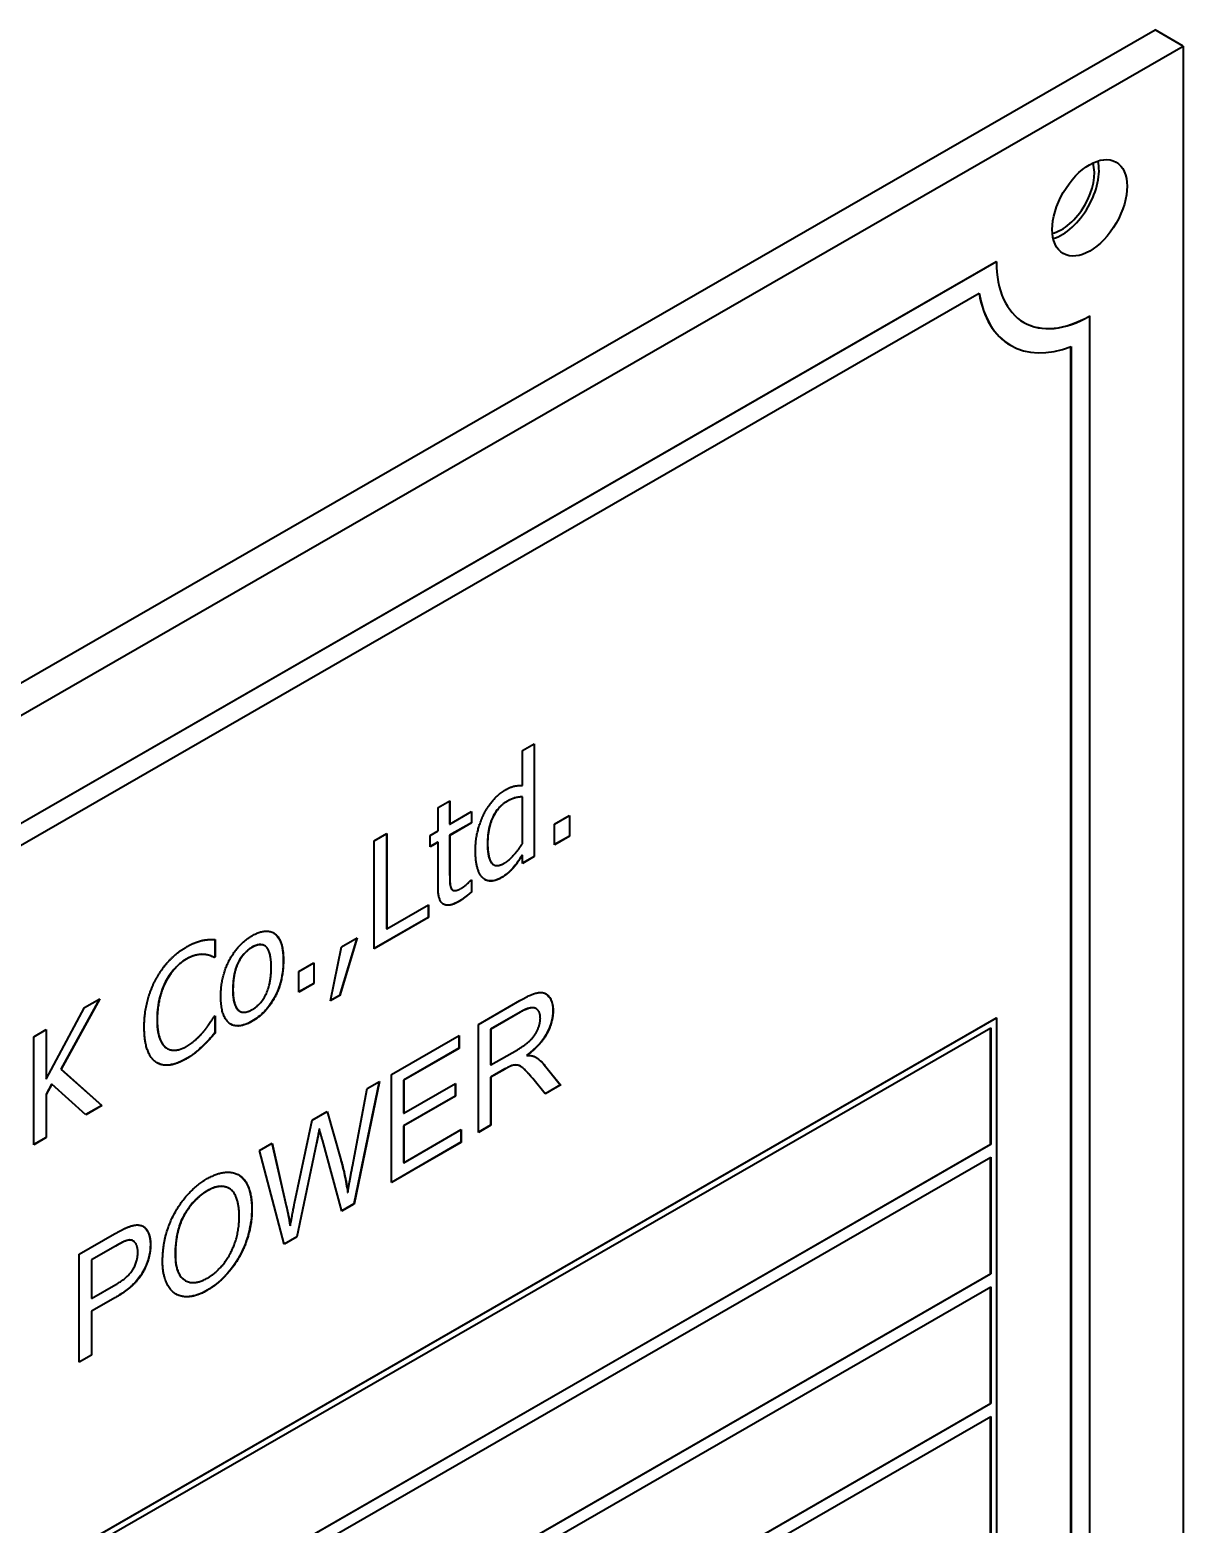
# Model space of a CAD drawing. Header units: millimetres. Extents: x 0 to 5945, y 0 to 4205.
# Drawn here: x 5604.51 to 5626.32, y 3319.89 to 3348.16 of the extents above; entities that cross this region are included whole.
import ezdxf

# ---------------------------------------------------------------- set-up
doc = ezdxf.new("R2010")
doc.units = ezdxf.units.MM
doc.header["$LTSCALE"] = 5
doc.layers.add('가시적인 것(ISO)', color=3, linetype='Continuous', lineweight=40)
doc.layers.add('가시적인 좁은 것(ISO)', color=3, linetype='Continuous', lineweight=35)

msp = doc.modelspace()

# ---------------------------------------------------------------- linework, layer by layer
at = {"layer": '가시적인 것(ISO)'}
for p, q in [((5569.2254, 3315.5885), (5625.7939, 3348.1641)), ((5626.3243, 3347.8588), (5625.7939, 3348.1641)), ((5569.7557, 3315.2831), (5626.3243, 3347.8588)), ((5626.3243, 3347.8588), (5626.3243, 3298.8059)), ((5573.2913, 3315.2752), (5622.7887, 3343.7789)), ((5622.7923, 3343.7769), (5573.2948, 3315.2732)), ((5622.7887, 3343.7789), (5622.7923, 3343.7769)), ((5573.6187, 3315.0509), (5622.4684, 3343.1816)), ((5624.5565, 3342.753), (5624.56, 3342.751)), ((5624.56, 3301.8736), (5624.56, 3342.751)), ((5623.0594, 3342.1971), (5623.0629, 3342.1951)), ((5624.203, 3302.0465), (5624.203, 3342.1716)), ((5624.2065, 3342.1729), (5624.2065, 3302.0445)), ((5613.8238, 3334.5286), (5614.0473, 3334.6573)), ((5613.8238, 3333.8661), (5613.8238, 3334.5286)), ((5614.0438, 3334.6553), (5614.0438, 3332.5244)), ((5614.0473, 3334.6573), (5614.0473, 3332.5224)), ((5612.228, 3333.449), (5612.4515, 3333.5777)), ((5612.228, 3333.0084), (5612.228, 3333.449)), ((5612.4479, 3333.5756), (5612.4479, 3333.1391)), ((5612.4515, 3333.5777), (5612.4515, 3333.1371)), ((5613.8203, 3333.6545), (5613.8238, 3333.6524)), ((5613.8238, 3332.7663), (5613.8238, 3333.6524)), ((5612.8591, 3333.1622), (5612.4479, 3332.9255)), ((5612.4479, 3333.1391), (5612.4515, 3333.1371)), ((5612.4515, 3333.1371), (5612.8626, 3333.3739)), ((5612.8626, 3333.1602), (5612.4515, 3332.9234)), ((5612.8591, 3333.3718), (5612.8591, 3333.1622)), ((5612.8591, 3333.1622), (5612.8626, 3333.1602)), ((5612.8626, 3333.3739), (5612.8626, 3333.1602)), ((5614.4341, 3333.136), (5614.7178, 3333.2993)), ((5614.4341, 3332.7451), (5614.4341, 3333.136)), ((5614.7142, 3333.2973), (5614.7142, 3332.9105)), ((5614.7178, 3333.2993), (5614.7178, 3332.9084)), ((5611.0218, 3332.8239), (5611.2567, 3332.9592)), ((5611.0218, 3330.7801), (5611.0218, 3332.8239)), ((5611.2532, 3332.9572), (5611.2532, 3331.1592)), ((5611.2567, 3332.9592), (5611.2567, 3331.1572)), ((5612.0776, 3332.9218), (5612.228, 3333.0084)), ((5612.0776, 3332.7081), (5612.0776, 3332.9218)), ((5612.4479, 3332.9255), (5612.4479, 3332.195)), ((5612.4479, 3332.9255), (5612.4515, 3332.9234)), ((5612.4515, 3332.9234), (5612.4515, 3332.193)), ((5614.7142, 3332.9105), (5614.4341, 3332.7492)), ((5614.7178, 3332.9084), (5614.4341, 3332.7451)), ((5614.7142, 3332.9105), (5614.7178, 3332.9084)), ((5612.2244, 3332.7968), (5612.0776, 3332.7122)), ((5612.228, 3332.7947), (5612.0776, 3332.7081)), ((5612.2244, 3332.7968), (5612.228, 3332.7947)), ((5612.228, 3331.9451), (5612.228, 3332.7947)), ((5613.8203, 3332.5514), (5613.8238, 3332.5494)), ((5613.8238, 3332.3937), (5613.8238, 3332.5494)), ((5613.2768, 3332.3692), (5613.2803, 3332.3671)), ((5614.0438, 3332.5244), (5613.8238, 3332.3977)), ((5614.0473, 3332.5224), (5613.8238, 3332.3937)), ((5614.0438, 3332.5244), (5614.0473, 3332.5224)), ((5612.8497, 3332.0778), (5612.8626, 3332.0853)), ((5612.8591, 3332.0832), (5612.8591, 3331.8554)), ((5612.8626, 3332.0853), (5612.8626, 3331.8534)), ((5612.4794, 3331.9151), (5612.483, 3331.913)), ((5612.5039, 3331.8892), (5612.5075, 3331.8872)), ((5612.8591, 3331.8554), (5612.8626, 3331.8534)), ((5611.2567, 3331.1572), (5612.046, 3331.6117)), ((5612.0425, 3331.6097), (5612.0425, 3331.3719)), ((5612.046, 3331.6117), (5612.046, 3331.3699)), ((5612.0425, 3331.3719), (5611.0218, 3330.7841)), ((5612.046, 3331.3699), (5611.0218, 3330.7801)), ((5611.2532, 3331.1592), (5611.2567, 3331.1572)), ((5612.0425, 3331.3719), (5612.046, 3331.3699)), ((5608.007, 3330.9542), (5608.007, 3330.6282)), ((5608.0106, 3330.9541), (5608.0106, 3330.6261)), ((5610.6944, 3330.9824), (5610.3636, 3329.8966)), ((5610.6995, 3330.9853), (5610.3671, 3329.8946)), ((5610.4029, 3330.8146), (5610.6995, 3330.9853)), ((5608.007, 3330.6282), (5607.9884, 3330.6174)), ((5607.9884, 3330.6174), (5607.9919, 3330.6154)), ((5608.0106, 3330.6261), (5607.9919, 3330.6154)), ((5608.007, 3330.6282), (5608.0106, 3330.6261)), ((5608.9435, 3330.8389), (5608.9471, 3330.8369)), ((5610.1938, 3329.7948), (5610.4029, 3330.8146)), ((5609.595, 3330.3493), (5609.8786, 3330.5126)), ((5609.595, 3329.9584), (5609.595, 3330.3493)), ((5609.8751, 3330.5106), (5609.8751, 3330.1238)), ((5609.8786, 3330.5126), (5609.8786, 3330.1218)), ((5609.8751, 3330.1238), (5609.595, 3329.9625)), ((5609.8786, 3330.1218), (5609.595, 3329.9584)), ((5609.8751, 3330.1238), (5609.8786, 3330.1218)), ((5605.8205, 3329.8287), (5605.0918, 3328.5005)), ((5605.8273, 3329.8327), (5605.0953, 3328.4985)), ((5605.5408, 3329.6677), (5605.8273, 3329.8327)), ((5610.3671, 3329.8946), (5610.1938, 3329.7948)), ((5610.3636, 3329.8966), (5610.1947, 3329.7994)), ((5610.3636, 3329.8966), (5610.3671, 3329.8946)), ((5612.9912, 3329.3475), (5613.7754, 3329.7991)), ((5590.2618, 3310.7408), (5622.7887, 3329.4718)), ((5590.2654, 3310.7388), (5622.7923, 3329.4698)), ((5604.816, 3328.3111), (5605.5408, 3329.6677)), ((5607.9934, 3329.4999), (5608.0106, 3329.5098)), ((5608.007, 3329.5077), (5608.007, 3329.1872)), ((5608.0106, 3329.5098), (5608.0106, 3329.1851)), ((5608.4735, 3329.5989), (5608.4771, 3329.5969)), ((5613.7813, 3329.5807), (5613.2222, 3329.2587)), ((5613.7849, 3329.5786), (5613.2257, 3329.2566)), ((5614.0816, 3329.6464), (5614.0852, 3329.6443)), ((5622.7887, 3329.4718), (5622.7923, 3329.4698)), ((5622.7923, 3329.4698), (5622.7923, 3309.8487)), ((5590.3714, 3310.6772), (5622.6862, 3329.2861)), ((5604.581, 3329.1149), (5604.816, 3329.2502)), ((5604.8124, 3329.2482), (5604.8124, 3328.3132)), ((5604.816, 3329.2502), (5604.816, 3328.3111)), ((5608.007, 3329.1872), (5608.0106, 3329.1851)), ((5612.9912, 3327.3036), (5612.9912, 3329.3475)), ((5613.2222, 3329.2587), (5613.2257, 3329.2566)), ((5613.2222, 3329.2587), (5613.2222, 3328.5826)), ((5613.2257, 3329.2566), (5613.2257, 3328.5805)), ((5622.6827, 3327.0807), (5622.6827, 3329.284)), ((5622.6862, 3329.2861), (5622.6862, 3327.0787)), ((5604.581, 3327.0711), (5604.581, 3329.1149)), ((5607.1043, 3328.8933), (5607.1078, 3328.8913)), ((5607.7721, 3328.9359), (5607.7756, 3328.9339)), ((5611.3447, 3328.3993), (5612.6248, 3329.1364)), ((5612.6212, 3328.897), (5611.5757, 3328.2949)), ((5612.6248, 3328.895), (5611.5792, 3328.2929)), ((5612.6212, 3329.1344), (5612.6212, 3328.897)), ((5612.6212, 3328.897), (5612.6248, 3328.895)), ((5612.6248, 3329.1364), (5612.6248, 3328.895)), ((5613.2257, 3328.5805), (5613.7283, 3328.8699)), ((5613.9039, 3328.7633), (5613.9075, 3328.7613)), ((5604.8124, 3328.3132), (5604.816, 3328.3111)), ((5605.0918, 3328.5005), (5605.0953, 3328.4985)), ((5605.0918, 3328.5005), (5605.8668, 3327.8156)), ((5605.0953, 3328.4985), (5605.8703, 3327.8135)), ((5611.3447, 3326.3555), (5611.3447, 3328.3993)), ((5613.2222, 3328.5826), (5613.2257, 3328.5805)), ((5613.493, 3328.5048), (5613.2222, 3328.3489)), ((5613.2222, 3328.3489), (5613.2257, 3328.3468)), ((5613.2222, 3328.3489), (5613.2222, 3327.4407)), ((5613.4965, 3328.5028), (5613.2257, 3328.3468)), ((5613.2257, 3328.3468), (5613.2257, 3327.4386)), ((5613.6237, 3328.5708), (5613.6272, 3328.5687)), ((5613.7853, 3328.5552), (5613.7888, 3328.5532)), ((5614.2551, 3328.0314), (5614.0206, 3328.3217)), ((5614.2381, 3328.5818), (5614.5439, 3328.2018)), ((5614.2416, 3328.5798), (5614.5475, 3328.1998)), ((5604.9156, 3328.2185), (5604.8124, 3328.025)), ((5604.8124, 3328.025), (5604.816, 3328.0229)), ((5604.8124, 3328.025), (5604.8124, 3327.2084)), ((5604.9191, 3328.2165), (5604.816, 3328.0229)), ((5604.816, 3328.0229), (5604.816, 3327.2064)), ((5604.9156, 3328.2185), (5604.9191, 3328.2165)), ((5605.5652, 3327.6378), (5604.9191, 3328.2165)), ((5610.6091, 3326.6624), (5610.8853, 3328.1348)), ((5611.1166, 3328.2679), (5610.6352, 3325.9509)), ((5611.1211, 3328.2705), (5610.6387, 3325.9489)), ((5610.8853, 3328.1348), (5611.1211, 3328.2705)), ((5611.5757, 3328.2949), (5611.5757, 3327.6702)), ((5611.5757, 3328.2949), (5611.5792, 3328.2929)), ((5611.5792, 3328.2929), (5611.5792, 3327.6682)), ((5611.5792, 3327.6682), (5612.5587, 3328.2323)), ((5612.5552, 3328.2302), (5612.5552, 3327.9928)), ((5612.5587, 3328.2323), (5612.5587, 3327.9908)), ((5614.5439, 3328.2018), (5614.2528, 3328.0342)), ((5614.5475, 3328.1998), (5614.2551, 3328.0314)), ((5614.5439, 3328.2018), (5614.5475, 3328.1998)), ((5605.8668, 3327.8156), (5605.5624, 3327.6403)), ((5605.8703, 3327.8135), (5605.5652, 3327.6378)), ((5605.8668, 3327.8156), (5605.8703, 3327.8135)), ((5612.5552, 3327.9928), (5611.5757, 3327.4288)), ((5612.5587, 3327.9908), (5611.5792, 3327.4267)), ((5612.5552, 3327.9928), (5612.5587, 3327.9908)), ((5609.5123, 3325.9639), (5609.8478, 3327.5373)), ((5609.8478, 3327.5373), (5610.1308, 3327.7002)), ((5610.1282, 3327.6988), (5610.3805, 3326.8138)), ((5610.1308, 3327.7002), (5610.3841, 3326.8117)), ((5611.5757, 3327.6702), (5611.5792, 3327.6682)), ((5604.8124, 3327.2084), (5604.581, 3327.0752)), ((5604.816, 3327.2064), (5604.581, 3327.0711)), ((5604.8124, 3327.2084), (5604.816, 3327.2064)), ((5609.9803, 3327.3716), (5609.9839, 3327.3695)), ((5611.5757, 3327.4288), (5611.5757, 3326.734)), ((5611.5757, 3327.4288), (5611.5792, 3327.4267)), ((5611.5792, 3327.4267), (5611.5792, 3326.7319)), ((5611.5792, 3326.7319), (5612.6652, 3327.3573)), ((5612.6616, 3327.3553), (5612.6616, 3327.1179)), ((5612.6652, 3327.3573), (5612.6652, 3327.1159)), ((5613.2222, 3327.4407), (5612.9912, 3327.3077)), ((5613.2257, 3327.4386), (5612.9912, 3327.3036)), ((5613.2222, 3327.4407), (5613.2257, 3327.4386)), ((5590.3714, 3308.4739), (5622.6827, 3327.0807)), ((5622.6862, 3327.0787), (5590.3714, 3308.4699)), ((5608.848, 3326.9616), (5609.0879, 3327.0997)), ((5609.3169, 3325.1877), (5608.848, 3326.9616)), ((5609.0852, 3327.0981), (5609.3538, 3325.9172)), ((5609.0879, 3327.0997), (5609.3574, 3325.9151)), ((5609.9278, 3327.1014), (5609.5546, 3325.3287)), ((5609.9313, 3327.0994), (5609.5581, 3325.3266)), ((5610.4097, 3325.817), (5610.0405, 3327.1622)), ((5612.6616, 3327.1179), (5611.3447, 3326.3595)), ((5612.6652, 3327.1159), (5611.3447, 3326.3555)), ((5612.6616, 3327.1179), (5612.6652, 3327.1159)), ((5622.6827, 3327.0807), (5622.6862, 3327.0787)), ((5590.3714, 3308.2246), (5622.6862, 3326.8334)), ((5611.5757, 3326.734), (5611.5792, 3326.7319)), ((5622.6827, 3324.6281), (5622.6827, 3326.8314)), ((5622.6862, 3326.8334), (5622.6862, 3324.6261)), ((5608.2718, 3326.2484), (5608.2753, 3326.2464)), ((5610.518, 3326.1685), (5610.5215, 3326.1665)), ((5610.6352, 3325.9509), (5610.4087, 3325.8205)), ((5610.6387, 3325.9489), (5610.4097, 3325.817)), ((5610.6352, 3325.9509), (5610.6387, 3325.9489)), ((5609.4293, 3325.5416), (5609.4328, 3325.5395)), ((5605.4392, 3324.9985), (5606.1061, 3325.3826)), ((5606.4569, 3325.2523), (5606.4604, 3325.2503)), ((5609.5546, 3325.3287), (5609.316, 3325.1913)), ((5609.5581, 3325.3266), (5609.3169, 3325.1877)), ((5609.5546, 3325.3287), (5609.5581, 3325.3266)), ((5605.4392, 3322.9547), (5605.4392, 3324.9985)), ((5606.1228, 3325.1548), (5605.6701, 3324.8941)), ((5606.1263, 3325.1528), (5605.6736, 3324.8921)), ((5590.3714, 3306.0213), (5622.6827, 3324.6281)), ((5622.6862, 3324.6261), (5590.3714, 3306.0172)), ((5605.6701, 3324.8941), (5605.6736, 3324.8921)), ((5605.6701, 3324.8941), (5605.6701, 3324.1635)), ((5605.6736, 3324.8921), (5605.6736, 3324.1615)), ((5622.6827, 3324.6281), (5622.6862, 3324.6261)), ((5590.3714, 3305.772), (5622.6862, 3324.3808)), ((5605.6736, 3324.1615), (5606.1304, 3324.4245)), ((5607.4427, 3324.5035), (5607.4463, 3324.5014)), ((5622.6827, 3322.1755), (5622.6827, 3324.3788)), ((5622.6862, 3324.3808), (5622.6862, 3322.1734)), ((5606.1241, 3324.1835), (5605.6701, 3323.922)), ((5605.6701, 3324.1635), (5605.6736, 3324.1615)), ((5606.1277, 3324.1815), (5605.6736, 3323.92)), ((5605.6701, 3323.922), (5605.6736, 3323.92)), ((5605.6701, 3323.922), (5605.6701, 3323.0917)), ((5605.6736, 3323.92), (5605.6736, 3323.0897)), ((5605.6701, 3323.0917), (5605.4392, 3322.9587)), ((5605.6736, 3323.0897), (5605.4392, 3322.9547)), ((5605.6701, 3323.0917), (5605.6736, 3323.0897)), ((5590.3714, 3303.5687), (5622.6827, 3322.1755)), ((5622.6862, 3322.1734), (5590.3714, 3303.5646)), ((5622.6827, 3322.1755), (5622.6862, 3322.1734)), ((5590.3714, 3303.3193), (5622.6862, 3321.9282)), ((5622.6827, 3319.7228), (5622.6827, 3321.9261)), ((5622.6862, 3321.9282), (5622.6862, 3319.7208))]:
    msp.add_line(p, q, dxfattribs=at)
msp.add_ellipse((5624.5565, 3344.7969), major_axis=(-0.499, -0.8666), ratio=0.5780931, dxfattribs=at)
for centre, major_axis, start_param, end_param in [((5624.0262, 3345.1023), (-0.4367, -0.7583), 0.4988431, 2.6427496), ((5624.0262, 3345.1023), (0.499, 0.8666), 3.6993769, 5.7254011), ((5624.56, 3344.7949), (-1.2476, -2.1665), 5.4958534, 7.0666498), ((5624.5565, 3344.7969), (-1.4971, -2.5998), 5.6649855, 6.2831853), ((5624.56, 3344.7949), (-1.4971, -2.5998), 5.6633015, 6.8992017), ((5624.5565, 3344.7969), (-1.2476, -2.1665), 0.0014115, 0.7834645)]:
    msp.add_ellipse(centre, major_axis=major_axis, ratio=0.5780931, start_param=start_param, end_param=end_param, dxfattribs=at)
for points, degree in [([(5613.1047, 3333.3427), (5613.1778, 3333.4841), (5613.3826, 3333.7164), (5613.4958, 3333.7815)], 2), ([(5613.4958, 3333.7815), (5613.5946, 3333.8385), (5613.7422, 3333.8721), (5613.8238, 3333.8661)], 2), ([(5613.533, 3333.5661), (5613.3611, 3333.4671), (5613.1663, 3333.0568), (5613.1663, 3332.7753)], 2), ([(5613.8238, 3333.6524), (5613.7408, 3333.651), (5613.609, 3333.6099), (5613.533, 3333.5661)], 2), ([(5612.9357, 3332.6375), (5612.9357, 3332.8395), (5613.0259, 3333.1863), (5613.1047, 3333.3427)], 2), ([(5613.0718, 3332.1229), (5613.0073, 3332.1868), (5612.9357, 3332.4437), (5612.9357, 3332.6375)], 2), ([(5613.1663, 3332.7753), (5613.1663, 3332.5036), (5613.3153, 3332.3029), (5613.48, 3332.3977)], 2), ([(5613.48, 3332.3977), (5613.5674, 3332.4481), (5613.7451, 3332.6431), (5613.8238, 3332.7663)], 2), ([(5613.8238, 3332.5494), (5613.7723, 3332.47), (5613.6963, 3332.36), (5613.6448, 3332.3021)], 2), ([(5613.6448, 3332.3021), (5613.5975, 3332.2484), (5613.4958, 3332.1617), (5613.4285, 3332.1229)], 2), ([(5612.4515, 3332.193), (5612.4515, 3332.0771), (5612.4586, 3331.9537), (5612.483, 3331.913)], 2), ([(5612.6706, 3331.925), (5612.7251, 3331.9564), (5612.8268, 3332.053), (5612.8497, 3332.0778)], 2), ([(5613.4285, 3332.1229), (5613.3196, 3332.0602), (5613.1362, 3332.059), (5613.0718, 3332.1229)], 2), ([(5612.6148, 3331.6676), (5612.4328, 3331.5628), (5612.228, 3331.685), (5612.228, 3331.9451)], 2), ([(5612.4794, 3331.9151), (5612.4857, 3331.9037), (5612.4938, 3331.895), (5612.5039, 3331.8892)], 3), ([(5612.483, 3331.913), (5612.503, 3331.8765), (5612.5933, 3331.8805), (5612.6706, 3331.925)], 2), ([(5612.8626, 3331.8534), (5612.7996, 3331.7972), (5612.6706, 3331.6998), (5612.6148, 3331.6676)], 2), ([(5607.4648, 3330.812), (5607.5536, 3330.8632), (5607.7097, 3330.9233), (5607.7756, 3330.938)], 2), ([(5607.7756, 3330.938), (5607.8329, 3330.9495), (5607.9518, 3330.9567), (5608.0106, 3330.9541)], 2), ([(5608.118, 3329.8747), (5608.118, 3330.259), (5608.4446, 3330.8728), (5608.7111, 3331.0262)], 2), ([(5608.7111, 3331.0262), (5608.9804, 3331.1813), (5609.3027, 3330.9429), (5609.3027, 3330.557)], 2), ([(5609.0721, 3330.4242), (5609.0721, 3330.7223), (5608.8844, 3330.9041), (5608.7111, 3330.8043)], 2), ([(5606.8903, 3330.1996), (5606.9963, 3330.3982), (5607.2857, 3330.7089), (5607.4648, 3330.812)], 2), ([(5607.4633, 3330.5793), (5607.3501, 3330.5141), (5607.1482, 3330.2902), (5607.0722, 3330.1437)], 2), ([(5607.7928, 3330.6713), (5607.7255, 3330.6756), (5607.5665, 3330.6387), (5607.4633, 3330.5793)], 2), ([(5607.9919, 3330.6154), (5607.9604, 3330.6304), (5607.863, 3330.667), (5607.7928, 3330.6713)], 2), ([(5608.7111, 3330.8043), (5608.5377, 3330.7044), (5608.3486, 3330.3057), (5608.3486, 3330.0076)], 2), ([(5609.3027, 3330.557), (5609.3027, 3330.1694), (5608.9804, 3329.5614), (5608.7111, 3329.4064)], 2), ([(5608.7111, 3329.6283), (5608.883, 3329.7273), (5609.0721, 3330.1293), (5609.0721, 3330.4242)], 2), ([(5606.6697, 3329.2941), (5606.6697, 3329.5509), (5606.7829, 3329.997), (5606.8903, 3330.1996)], 2), ([(5607.0722, 3330.1437), (5606.9977, 3329.9965), (5606.9147, 3329.6323), (5606.9147, 3329.4352)], 2), ([(5608.3486, 3330.0076), (5608.3486, 3329.7177), (5608.5377, 3329.5285), (5608.7111, 3329.6283)], 2), ([(5608.7111, 3329.4064), (5608.4346, 3329.2471), (5608.118, 3329.5004), (5608.118, 3329.8747)], 2), ([(5613.7754, 3329.7991), (5614.0112, 3329.9349), (5614.2578, 3329.9662), (5614.4047, 3329.772), (5614.4047, 3329.6037)], 2), ([(5606.9147, 3329.4352), (5606.9147, 3329.2249), (5607.002, 3328.9721), (5607.078, 3328.9115)], 2), ([(5607.8057, 3329.2278), (5607.8702, 3329.308), (5607.9661, 3329.4527), (5607.9934, 3329.4999)], 2), ([(5613.7283, 3328.8699), (5613.8886, 3328.9623), (5614.0692, 3329.1426), (5614.1635, 3329.3667), (5614.1635, 3329.4648)], 2), ([(5614.1635, 3329.4648), (5614.1635, 3329.6097), (5613.9816, 3329.6919), (5613.7849, 3329.5786)], 2), ([(5614.4047, 3329.6037), (5614.4047, 3329.3856), (5614.1608, 3328.9476), (5613.9075, 3328.7613)], 2), ([(5606.8917, 3328.6336), (5606.7857, 3328.7051), (5606.6697, 3329.0358), (5606.6697, 3329.2941)], 2), ([(5607.4633, 3328.9296), (5607.565, 3328.9882), (5607.7384, 3329.146), (5607.8057, 3329.2278)], 2), ([(5608.0106, 3329.1851), (5607.9518, 3329.1199), (5607.8487, 3329.0025), (5607.7756, 3328.9339)], 2), ([(5607.0744, 3328.9135), (5607.084, 3328.906), (5607.0939, 3328.8993), (5607.1043, 3328.8933)], 3), ([(5607.078, 3328.9115), (5607.1525, 3328.8533), (5607.3516, 3328.8653), (5607.4633, 3328.9296)], 2), ([(5607.7756, 3328.9339), (5607.6983, 3328.8595), (5607.5665, 3328.7538), (5607.4605, 3328.6928)], 2), ([(5607.4605, 3328.6928), (5607.2885, 3328.5938), (5606.9977, 3328.5605), (5606.8917, 3328.6336)], 2), ([(5613.9075, 3328.7613), (5613.9991, 3328.7626), (5614.0476, 3328.7407)], 2), ([(5614.0476, 3328.7407), (5614.15, 3328.6906), (5614.2416, 3328.5798)], 2), ([(5613.6272, 3328.5687), (5613.5868, 3328.5548), (5613.4965, 3328.5028)], 2), ([(5614.0206, 3328.3217), (5613.9182, 3328.4466), (5613.7862, 3328.5652), (5613.6811, 3328.5842), (5613.6272, 3328.5687)], 2), ([(5609.9839, 3327.3695), (5609.9542, 3327.2123), (5609.9313, 3327.0994)], 2), ([(5610.0405, 3327.1622), (5609.992, 3327.329), (5609.9839, 3327.3695)], 2), ([(5610.3841, 3326.8117), (5610.477, 3326.4805), (5610.5215, 3326.1665)], 2), ([(5610.5215, 3326.1665), (5610.5552, 3326.3806), (5610.6091, 3326.6624)], 2), ([(5607.0169, 3324.8587), (5607.0169, 3325.3681), (5607.4899, 3326.2153), (5607.8631, 3326.4302)], 2), ([(5607.8631, 3326.4302), (5608.1083, 3326.5714), (5608.5018, 3326.5269), (5608.7079, 3326.1627), (5608.7079, 3325.8558)], 2), ([(5607.8645, 3326.1989), (5607.6165, 3326.0561), (5607.2581, 3325.4556), (5607.2581, 3324.9945)], 2), ([(5608.4667, 3325.7201), (5608.4667, 3325.9693), (5608.3212, 3326.2578), (5608.0396, 3326.2997), (5607.8645, 3326.1989)], 2), ([(5608.7079, 3325.8558), (5608.7079, 3325.5458), (5608.491, 3324.9302), (5608.0922, 3324.4482), (5607.8631, 3324.3163)], 2), ([(5609.3574, 3325.9151), (5609.4005, 3325.7297), (5609.4328, 3325.5395)], 2), ([(5609.4328, 3325.5395), (5609.5002, 3325.907), (5609.5123, 3325.9639)], 2), ([(5606.1061, 3325.3826), (5606.2826, 3325.4843), (5606.3756, 3325.5175)], 2), ([(5606.3756, 3325.5175), (5606.5063, 3325.5679), (5606.6814, 3325.5285), (5606.7892, 3325.3367), (5606.7892, 3325.184)], 2), ([(5607.8618, 3324.5476), (5608.1258, 3324.6997), (5608.4667, 3325.3244), (5608.4667, 3325.7201)], 2), ([(5606.3446, 3325.2598), (5606.2853, 3325.2443), (5606.1263, 3325.1528)], 2), ([(5606.5481, 3325.0373), (5606.5481, 3325.1651), (5606.4362, 3325.2845), (5606.3446, 3325.2598)], 2), ([(5606.7892, 3325.184), (5606.7892, 3324.9239), (5606.5022, 3324.3972), (5606.1277, 3324.1815)], 2), ([(5606.1304, 3324.4245), (5606.3581, 3324.5556), (5606.5481, 3324.8598), (5606.5481, 3325.0373)], 2), ([(5607.2581, 3324.9945), (5607.2581, 3324.6253), (5607.6017, 3324.3978), (5607.8618, 3324.5476)], 2), ([(5607.8631, 3324.3163), (5607.6125, 3324.1719), (5607.2191, 3324.2242), (5607.0169, 3324.5892), (5607.0169, 3324.8587)], 2)]:
    msp.add_open_spline(points, degree=degree, dxfattribs=at)
for points, knots in [([(5613.5295, 3333.5682), (5613.502, 3333.5524), (5613.4746, 3333.5337), (5613.4226, 3333.4911), (5613.3984, 3333.4678), (5613.338, 3333.3993), (5613.3058, 3333.3518), (5613.2371, 3333.2226), (5613.2139, 3333.1501), (5613.1718, 3332.9866), (5613.1628, 3332.8762), (5613.1628, 3332.7773)], [-0.16209778, -0.16209778, -0.16209778, -0.16209778, -0.14640537, -0.14640537, -0.13176581, -0.13176581, -0.10805986, -0.10805986, -0.07261295, -0.07261295, 0, 0, 0, 0]), ([(5613.8203, 3333.6545), (5613.7738, 3333.6537), (5613.7218, 3333.6482), (5613.6446, 3333.6241), (5613.5977, 3333.6074), (5613.5295, 3333.5682)], [-0.16701126, -0.16701126, -0.16701126, -0.16701126, -0.05785174, -0.05785174, 0, 0, 0, 0]), ([(5613.1628, 3332.7773), (5613.1628, 3332.7056), (5613.1667, 3332.6332), (5613.1864, 3332.5173), (5613.2003, 3332.4678), (5613.2409, 3332.3953), (5613.2604, 3332.3786), (5613.2768, 3332.3692)], [-0.132367921, -0.132367921, -0.132367921, -0.132367921, -0.104133623, -0.104133623, -0.081500144, -0.081500144, -0.062161561, -0.062161561, -0.062161561, -0.062161561]), ([(5613.8203, 3332.5514), (5613.7909, 3332.5062), (5613.7613, 3332.4612), (5613.7032, 3332.3771), (5613.6724, 3332.3392), (5613.6412, 3332.3042)], [-0.061682896, -0.061682896, -0.061682896, -0.061682896, -0.029269341, -0.029269341, 0, 0, 0, 0]), ([(5613.6412, 3332.3042), (5613.5965, 3332.2533), (5613.5603, 3332.2217), (5613.5051, 3332.1747), (5613.464, 3332.1474), (5613.4249, 3332.125)], [-0.048107514, -0.048107514, -0.048107514, -0.048107514, -0.033132302, -0.033132302, 0, 0, 0, 0]), ([(5612.4479, 3332.195), (5612.4479, 3332.0825), (5612.4505, 3332.0294), (5612.455, 3331.9727), (5612.464, 3331.9409), (5612.4794, 3331.9151)], [-0.043718878, -0.043718878, -0.043718878, -0.043718878, -0.028664617, -0.028664617, 0, 0, 0, 0]), ([(5613.4249, 3332.125), (5613.3838, 3332.1013), (5613.3432, 3332.0835), (5613.2651, 3332.0626), (5613.2282, 3332.0593), (5613.1655, 3332.0666), (5613.1395, 3332.0752), (5613.1161, 3332.0884)], [-0.117647789, -0.117647789, -0.117647789, -0.117647789, -0.082962114, -0.082962114, -0.04934341, -0.04934341, -0.020941015, -0.020941015, -0.020941015, -0.020941015]), ([(5612.8591, 3331.8554), (5612.8036, 3331.806), (5612.7592, 3331.7714), (5612.692, 3331.7206), (5612.6513, 3331.6927), (5612.6112, 3331.6696)], [-0.057769755, -0.057769755, -0.057769755, -0.057769755, -0.034001968, -0.034001968, 0, 0, 0, 0]), ([(5612.6112, 3331.6696), (5612.5727, 3331.6474), (5612.5338, 3331.6291), (5612.4624, 3331.6069), (5612.43, 3331.6019), (5612.3694, 3331.6059), (5612.3468, 3331.6146), (5612.3307, 3331.6237)], [-0.147992297, -0.147992297, -0.147992297, -0.147992297, -0.13078299, -0.13078299, -0.115334273, -0.115334273, -0.099887631, -0.099887631, -0.099887631, -0.099887631]), ([(5608.9435, 3330.8389), (5608.9435, 3330.839), (5608.9434, 3330.839), (5608.9154, 3330.8551), (5608.8831, 3330.8613), (5608.8024, 3330.8527), (5608.7551, 3330.8337), (5608.7075, 3330.8063)], [-0.073955542, -0.073955542, -0.073955542, -0.073955542, -0.073893897, -0.073893897, -0.040399983, -0.040399983, 0, 0, 0, 0]), ([(5609.1138, 3331.0801), (5609.1169, 3331.0783), (5609.12, 3331.0765), (5609.1654, 3331.0473), (5609.2106, 3331.0015), (5609.2851, 3330.8181), (5609.2992, 3330.6905), (5609.2992, 3330.559)], [-0.18328241, -0.18328241, -0.18328241, -0.18328241, -0.17753527, -0.17753527, -0.0964991, -0.0964991, 0, 0, 0, 0]), ([(5607.4598, 3330.5813), (5607.4196, 3330.5582), (5607.38, 3330.5303), (5607.2961, 3330.4591), (5607.2587, 3330.4198), (5607.1671, 3330.3135), (5607.1139, 3330.233), (5607.0687, 3330.1458)], [-0.11150812, -0.11150812, -0.11150812, -0.11150812, -0.08708335, -0.08708335, -0.05907646, -0.05907646, 0, 0, 0, 0]), ([(5607.7893, 3330.6734), (5607.7262, 3330.6774), (5607.6708, 3330.6658), (5607.5838, 3330.6456), (5607.5209, 3330.6165), (5607.4598, 3330.5813)], [-0.076887097, -0.076887097, -0.076887097, -0.076887097, -0.051825259, -0.051825259, 0, 0, 0, 0]), ([(5607.9884, 3330.6174), (5607.9623, 3330.6298), (5607.9354, 3330.6405), (5607.872, 3330.6644), (5607.8303, 3330.6708), (5607.7893, 3330.6734)], [-0.069612591, -0.069612591, -0.069612591, -0.069612591, -0.039763593, -0.039763593, 0, 0, 0, 0]), ([(5608.7075, 3330.8063), (5608.6785, 3330.7896), (5608.6494, 3330.7698), (5608.5947, 3330.7245), (5608.5695, 3330.6999), (5608.5095, 3330.6303), (5608.4787, 3330.5837), (5608.4275, 3330.4848), (5608.4011, 3330.4219), (5608.3533, 3330.2258), (5608.3451, 3330.1107), (5608.3451, 3330.0096)], [-0.26853171, -0.26853171, -0.26853171, -0.26853171, -0.22663793, -0.22663793, -0.18795289, -0.18795289, -0.12982035, -0.12982035, -0.07421959, -0.07421959, 0, 0, 0, 0]), ([(5609.2992, 3330.559), (5609.2992, 3330.4836), (5609.2946, 3330.4045), (5609.2733, 3330.2524), (5609.2579, 3330.179), (5609.2129, 3330.0301), (5609.1758, 3329.9302), (5609.0627, 3329.7359), (5609.0069, 3329.6605), (5608.8685, 3329.5154), (5608.7885, 3329.455), (5608.7075, 3329.4084)], [-0.36625997, -0.36625997, -0.36625997, -0.36625997, -0.27978294, -0.27978294, -0.20356854, -0.20356854, -0.126802, -0.126802, -0.06869129, -0.06869129, 0, 0, 0, 0]), ([(5607.0687, 3330.1458), (5607.0077, 3330.0253), (5606.9732, 3329.9064), (5606.9226, 3329.6846), (5606.9111, 3329.5568), (5606.9111, 3329.4372)], [-0.14768785, -0.14768785, -0.14768785, -0.14768785, -0.08777466, -0.08777466, 0, 0, 0, 0]), ([(5608.3451, 3330.0096), (5608.3451, 3329.9427), (5608.3489, 3329.876), (5608.3674, 3329.766), (5608.3806, 3329.7187), (5608.425, 3329.6329), (5608.4526, 3329.6109), (5608.4735, 3329.5989)], [-0.143999676, -0.143999676, -0.143999676, -0.143999676, -0.119078085, -0.119078085, -0.098358582, -0.098358582, -0.073440655, -0.073440655, -0.073440655, -0.073440655]), ([(5614.265, 3329.9285), (5614.316, 3329.8984), (5614.3462, 3329.8482), (5614.3889, 3329.7544), (5614.4011, 3329.6849), (5614.4011, 3329.6058)], [-0.094207811, -0.094207811, -0.094207811, -0.094207811, -0.058070888, -0.058070888, 0, 0, 0, 0]), ([(5606.9111, 3329.4372), (5606.9111, 3329.2384), (5606.9404, 3329.1359), (5606.9899, 3329.0092), (5607.0257, 3328.9524), (5607.0744, 3328.9135)], [-0.12145123, -0.12145123, -0.12145123, -0.12145123, -0.06422068, -0.06422068, 0, 0, 0, 0]), ([(5614.0817, 3329.6464), (5614.0757, 3329.6499), (5614.0705, 3329.6523), (5614.038, 3329.666), (5614.004, 3329.6661), (5613.9095, 3329.6476), (5613.843, 3329.6162), (5613.7813, 3329.5807)], [-0.088634168, -0.088634168, -0.088634168, -0.088634168, -0.084232122, -0.084232122, -0.052362504, -0.052362504, 0, 0, 0, 0]), ([(5614.4011, 3329.6058), (5614.4011, 3329.5435), (5614.3937, 3329.4778), (5614.3596, 3329.3426), (5614.3347, 3329.2768), (5614.2631, 3329.1343), (5614.2175, 3329.0663), (5614.0842, 3328.9079), (5613.9927, 3328.8286), (5613.9039, 3328.7633)], [-0.2169257, -0.2169257, -0.2169257, -0.2169257, -0.17148401, -0.17148401, -0.12778937, -0.12778937, -0.07600096, -0.07600096, 0, 0, 0, 0]), ([(5608.007, 3329.1872), (5607.9701, 3329.1461), (5607.9333, 3329.1048), (5607.8576, 3329.0187), (5607.8135, 3328.9748), (5607.7721, 3328.9359)], [-0.071296299, -0.071296299, -0.071296299, -0.071296299, -0.036843177, -0.036843177, 0, 0, 0, 0]), ([(5608.7075, 3329.4084), (5608.6635, 3329.383), (5608.6195, 3329.3618), (5608.5362, 3329.3323), (5608.4972, 3329.3233), (5608.4024, 3329.3164), (5608.3518, 3329.3273), (5608.3075, 3329.3523)], [-0.38842463, -0.38842463, -0.38842463, -0.38842463, -0.32850653, -0.32850653, -0.27299216, -0.27299216, -0.18785621, -0.18785621, -0.18785621, -0.18785621]), ([(5607.7721, 3328.9359), (5607.7252, 3328.8908), (5607.6774, 3328.8477), (5607.5784, 3328.7682), (5607.5164, 3328.7291), (5607.4569, 3328.6948)], [-0.09903769, -0.09903769, -0.09903769, -0.09903769, -0.050485936, -0.050485936, 0, 0, 0, 0]), ([(5607.4569, 3328.6948), (5607.3948, 3328.659), (5607.3329, 3328.63), (5607.2143, 3328.5902), (5607.1574, 3328.5785), (5607.0325, 3328.5736), (5606.9689, 3328.5883), (5606.9132, 3328.62)], [-0.17941073, -0.17941073, -0.17941073, -0.17941073, -0.12708312, -0.12708312, -0.07734006, -0.07734006, -0.01024368, -0.01024368, -0.01024368, -0.01024368]), ([(5613.7853, 3328.5552), (5613.769, 3328.5646), (5613.7523, 3328.5719), (5613.7205, 3328.579), (5613.6795, 3328.5868), (5613.6237, 3328.5708)], [-0.10369086, -0.10369086, -0.10369086, -0.10369086, -0.04884177, -0.04884177, 0, 0, 0, 0]), ([(5614.0728, 3328.7273), (5614.0978, 3328.7128), (5614.1214, 3328.696), (5614.1777, 3328.6493), (5614.2091, 3328.6169), (5614.2381, 3328.5818)], [-0.075173445, -0.075173445, -0.075173445, -0.075173445, -0.045287499, -0.045287499, 0, 0, 0, 0]), ([(5613.6237, 3328.5708), (5613.6073, 3328.5651), (5613.5873, 3328.5556), (5613.5457, 3328.5346), (5613.5181, 3328.5193), (5613.493, 3328.5048)], [-0.035257923, -0.035257923, -0.035257923, -0.035257923, -0.021282147, -0.021282147, 0, 0, 0, 0]), ([(5609.9803, 3327.3716), (5609.9712, 3327.3233), (5609.9618, 3327.2738), (5609.9444, 3327.1845), (5609.9361, 3327.1424), (5609.9278, 3327.1014)], [-0.060040703, -0.060040703, -0.060040703, -0.060040703, -0.027472323, -0.027472323, 0, 0, 0, 0]), ([(5610.3805, 3326.8138), (5610.4103, 3326.7075), (5610.4376, 3326.5983), (5610.4834, 3326.3834), (5610.5026, 3326.2771), (5610.518, 3326.1685)], [-0.18127477, -0.18127477, -0.18127477, -0.18127477, -0.08721001, -0.08721001, 0, 0, 0, 0]), ([(5608.4538, 3326.5023), (5608.4539, 3326.5022), (5608.454, 3326.5022), (5608.5012, 3326.4746), (5608.5722, 3326.4187), (5608.6819, 3326.1731), (5608.7044, 3326.0233), (5608.7044, 3325.8579)], [-0.24513087, -0.24513087, -0.24513087, -0.24513087, -0.24496819, -0.24496819, -0.12137864, -0.12137864, 0, 0, 0, 0]), ([(5607.8609, 3326.2009), (5607.8014, 3326.1667), (5607.7427, 3326.1243), (5607.6299, 3326.0221), (5607.5778, 3325.9645), (5607.4988, 3325.8599), (5607.4468, 3325.7871), (5607.3575, 3325.6148), (5607.3256, 3325.5235), (5607.2662, 3325.2837), (5607.2546, 3325.1318), (5607.2546, 3324.9965)], [-0.3998177, -0.3998177, -0.3998177, -0.3998177, -0.30646312, -0.30646312, -0.21565204, -0.21565204, -0.15869312, -0.15869312, -0.09928322, -0.09928322, 0, 0, 0, 0]), ([(5608.2718, 3326.2484), (5608.2101, 3326.2839), (5608.1438, 3326.2876), (5608.0187, 3326.2758), (5607.941, 3326.2471), (5607.8609, 3326.2009)], [-0.11497979, -0.11497979, -0.11497979, -0.11497979, -0.06797651, -0.06797651, 0, 0, 0, 0]), ([(5608.7044, 3325.8579), (5608.7044, 3325.7687), (5608.6977, 3325.676), (5608.6682, 3325.4891), (5608.6466, 3325.3967), (5608.574, 3325.167), (5608.5202, 3325.0452), (5608.4226, 3324.8754), (5608.341, 3324.741), (5608.0926, 3324.4779), (5607.9783, 3324.3866), (5607.8596, 3324.3183)], [-0.83129337, -0.83129337, -0.83129337, -0.83129337, -0.64904903, -0.64904903, -0.4769488, -0.4769488, -0.22840065, -0.22840065, -0.10072301, -0.10072301, 0, 0, 0, 0]), ([(5609.3538, 3325.9172), (5609.3681, 3325.8557), (5609.3816, 3325.7934), (5609.4068, 3325.6682), (5609.4184, 3325.6052), (5609.4293, 3325.5416)], [-0.10473033, -0.10473033, -0.10473033, -0.10473033, -0.05211675, -0.05211675, 0, 0, 0, 0]), ([(5606.6449, 3325.5287), (5606.697, 3325.4979), (5606.728, 3325.446), (5606.7732, 3325.3465), (5606.7857, 3325.2711), (5606.7857, 3325.1861)], [-0.099773791, -0.099773791, -0.099773791, -0.099773791, -0.062390036, -0.062390036, 0, 0, 0, 0]), ([(5606.3411, 3325.2618), (5606.3176, 3325.2557), (5606.2859, 3325.2416), (5606.2141, 3325.2064), (5606.1655, 3325.1794), (5606.1228, 3325.1548)], [-0.060822008, -0.060822008, -0.060822008, -0.060822008, -0.036218983, -0.036218983, 0, 0, 0, 0]), ([(5606.4569, 3325.2523), (5606.4495, 3325.2566), (5606.4413, 3325.2603), (5606.4048, 3325.2716), (5606.3743, 3325.2708), (5606.3411, 3325.2618)], [-0.038999165, -0.038999165, -0.038999165, -0.038999165, -0.029156078, -0.029156078, 0, 0, 0, 0]), ([(5606.7857, 3325.1861), (5606.7857, 3325.1193), (5606.7786, 3325.0492), (5606.7468, 3324.9055), (5606.7235, 3324.8351), (5606.6497, 3324.6676), (5606.6075, 3324.6045), (5606.5537, 3324.5248), (5606.4974, 3324.4632), (5606.3404, 3324.3184), (5606.2276, 3324.2431), (5606.1241, 3324.1835)], [-0.1557093, -0.1557093, -0.1557093, -0.1557093, -0.15050159, -0.15050159, -0.14551957, -0.14551957, -0.13869154, -0.13869154, -0.08775112, -0.08775112, 0, 0, 0, 0]), ([(5607.2546, 3324.9965), (5607.2546, 3324.9279), (5607.259, 3324.8615), (5607.2793, 3324.7447), (5607.294, 3324.6935), (5607.3455, 3324.5832), (5607.3876, 3324.5352), (5607.4427, 3324.5035)], [-0.29364526, -0.29364526, -0.29364526, -0.29364526, -0.24323959, -0.24323959, -0.19772199, -0.19772199, -0.13148408, -0.13148408, -0.13148408, -0.13148408]), ([(5607.8596, 3324.3183), (5607.7995, 3324.2837), (5607.7397, 3324.2553), (5607.6244, 3324.2148), (5607.5696, 3324.2023), (5607.4249, 3324.1902), (5607.3392, 3324.2068), (5607.2681, 3324.2472)], [-0.48089242, -0.48089242, -0.48089242, -0.48089242, -0.40982223, -0.40982223, -0.34186561, -0.34186561, -0.2236727, -0.2236727, -0.2236727, -0.2236727])]:
    msp.add_open_spline(points, degree=3, knots=knots, dxfattribs=at)
at = {"layer": '가시적인 좁은 것(ISO)'}
for p, q in [((5613.5295, 3333.5682), (5613.533, 3333.5661)), ((5613.1628, 3332.7773), (5613.1663, 3332.7753)), ((5613.6412, 3332.3042), (5613.6448, 3332.3021)), ((5612.4479, 3332.195), (5612.4515, 3332.193)), ((5613.4249, 3332.125), (5613.4285, 3332.1229)), ((5612.6112, 3331.6696), (5612.6148, 3331.6676)), ((5607.4598, 3330.5813), (5607.4633, 3330.5793)), ((5607.7893, 3330.6734), (5607.7928, 3330.6713)), ((5608.7075, 3330.8063), (5608.7111, 3330.8043)), ((5609.2992, 3330.559), (5609.3027, 3330.557)), ((5607.0687, 3330.1458), (5607.0722, 3330.1437)), ((5608.3451, 3330.0096), (5608.3486, 3330.0076)), ((5606.9111, 3329.4372), (5606.9147, 3329.4352)), ((5613.7813, 3329.5807), (5613.7849, 3329.5786)), ((5614.4011, 3329.6058), (5614.4047, 3329.6037)), ((5608.7075, 3329.4084), (5608.7111, 3329.4064)), ((5607.0744, 3328.9135), (5607.078, 3328.9115)), ((5607.4569, 3328.6948), (5607.4605, 3328.6928)), ((5613.493, 3328.5048), (5613.4965, 3328.5028)), ((5614.2381, 3328.5818), (5614.2416, 3328.5798)), ((5609.9278, 3327.1014), (5609.9313, 3327.0994)), ((5610.3805, 3326.8138), (5610.3841, 3326.8117)), ((5607.8609, 3326.2009), (5607.8645, 3326.1989)), ((5608.7044, 3325.8579), (5608.7079, 3325.8558)), ((5609.3538, 3325.9172), (5609.3574, 3325.9151)), ((5606.3411, 3325.2618), (5606.3446, 3325.2598)), ((5606.1228, 3325.1548), (5606.1263, 3325.1528)), ((5606.7857, 3325.1861), (5606.7892, 3325.184)), ((5607.2546, 3324.9965), (5607.2581, 3324.9945)), ((5606.1241, 3324.1835), (5606.1277, 3324.1815)), ((5607.8596, 3324.3183), (5607.8631, 3324.3163))]:
    msp.add_line(p, q, dxfattribs=at)

doc.saveas('drawing.dxf')
